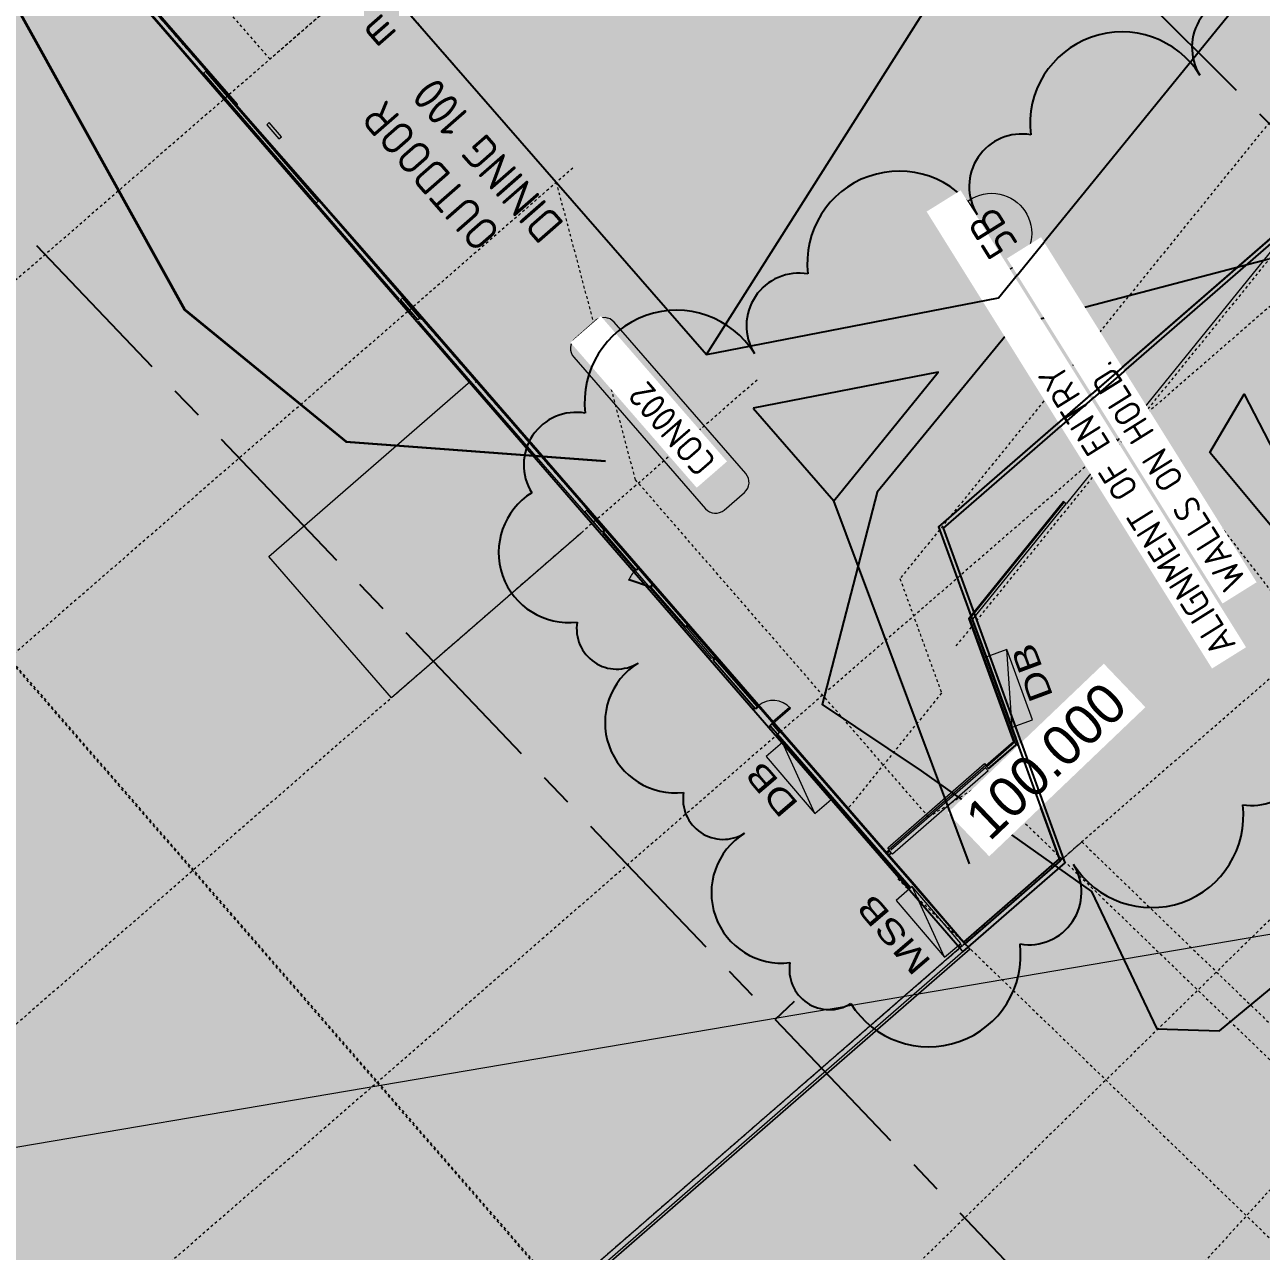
# Model space of a CAD drawing. Header units: metres. Extents: x 507649 to 508899, y 6966965 to 6967377.
# Drawn here: x 507790.6 to 507836.84, y 6967176.02 to 6967221.87 of the extents above; entities that cross this region are included whole.
import ezdxf

# ---------------------------------------------------------------- set-up
doc = ezdxf.new("R2010")
doc.units = ezdxf.units.M
for name, pattern in [('CENTER', [20, 12.5, -2.5, 2.5, -2.5]), ('CENTER2', [10, 6.25, -1.25, 1.25, -1.25]), ('Grid Line', [2.1, 1.2, -0.3, 0.3, -0.3]), ('Overhead', [0.004, 0.0025, -0.0015])]:
    doc.linetypes.add(name, pattern=pattern)
doc.layers.get('DEFPOINTS').update_dxf_attribs({"color": 11})
for name, color, linetype, lineweight in [('A-DOOR', 252, 'Continuous', 5), ('A-DOOR-FRAM', 252, 'Continuous', 5), ('A-FLOR', 252, 'Continuous', 5), ('A-FLOR-OVHD', 252, 'Overhead', 5), ('A-GLAZ-CURT', 252, 'Continuous', 5), ('A-GLAZ-CWMG', 252, 'Continuous', 5), ('A-WALL', 252, 'Continuous', 5), ('A-WALL-FNSH', 252, 'Continuous', 5), ('D_UG_PIPES', 252, 'EXIST_SWD', 0), ('F-FIRE', 252, 'Continuous', 5)]:
    doc.layers.add(name, color=color, linetype=linetype, lineweight=lineweight)
for name, color, linetype, lineweight, plot in [('A-FLOR-IDEN', 47, 'Continuous', 5, False), ('G-ANNO-TEXT', 47, 'Continuous', 5, False), ('S-GRID', 47, 'Continuous', 5, False), ('S-GRID-IDEN', 47, 'Continuous', 5, False)]:
    doc.layers.add(name, color=color, linetype=linetype, lineweight=lineweight, plot=plot)
for name, color, linetype in [('C_ALIGNMENT', 3, 'CENTER'), ('C_ARCH_BUILDING_OUTLINE', 5, 'Continuous'), ('C_TEXT_2.5', 7, 'Continuous'), ('HATCH_LANDSCAPE', 1, 'Continuous'), ('HATCH_PAVEMENT_CARPARK', 254, 'Continuous'), ('mga2020ROAD_TRACKS', 252, 'Continuous'), ('PAV_CREST SAG', 2, 'Continuous'), ('PAV_FOOTPATH', 101, 'Continuous'), ('ROAD_TRACKS', 252, 'Continuous'), ('TOPO_BANK', 252, 'Continuous')]:
    doc.layers.add(name, color=color, linetype=linetype)
doc.layers.add('C_HATCH_PR_BUILDING', color=7, linetype='Continuous', true_color=0xffffff)
doc.layers.add('HATCH_PAVEMENT_FOOTPATH', color=7, linetype='Continuous', true_color=0xffe8a3)
doc.styles.add('Annotative', font='txt')
doc.styles.add('Arial', font='arial.ttf', dxfattribs={"width": 1.25, "height": 2.75})
doc.styles.add('Arial Narrow', font='ISOCP.shx', dxfattribs={"height": 125})
doc.styles.add('Arial_1', font='ISOCP.shx', dxfattribs={"height": 360})
doc.styles.add('Arial_3', font='ISOCP.shx', dxfattribs={"height": 0.002})
doc.styles.get("Standard").update_dxf_attribs({"font": 'ARIALN.TTF'})
doc.linetypes.add('EXIST_SWD', pattern='A,5,-2.5,5,-2,["SWD",Standard,S=2.5,R=0,X=0,Y=-1.25],-8,5,-2.5,5,-2.5', length=37.5)
pattern_1 = [(212.013854887, (0, 0), (-0.28538859865, -1.2375190291), [0.238125, -1.557926224]), (167.013854887, (0, 0), (-0.28538859868, -1.23751902925), [0.238125, -1.031875]), (257.013854887, (0, 0), (1.23751902925, -0.28538859868), [0.238125, -1.031875])]

# ---------------------------------------------------------------- blocks, each defined once
blk = doc.blocks.new('XD_HATCH')
at = {"layer": 'C_HATCH_PR_BUILDING'}
h = blk.add_hatch(color=256, dxfattribs=at)
h.dxf.hatch_style = 1
h.paths.add_polyline_path([(507766.711, 6967255.442), (507736.522, 6967229.203), (507736.707, 6967228.989), (507736.687, 6967228.971), (507782.566, 6967176.226), (507795.661, 6967161.161), (507797.004, 6967162.328), (507817.315, 6967142.708), (507816.19, 6967141.318), (507902.111, 6967071.732), (507911.801, 6967083.72), (507919.918, 6967093.76), (507927.265, 6967102.833), (507888.211, 6967134.462), (507891.102, 6967138.268), (507841.624, 6967217.742), (507824.766, 6967203.095), (507829.311, 6967190.607), (507825.752, 6967187.514), (507795.494, 6967222.404)])
at = {"layer": 'HATCH_LANDSCAPE', "ltscale": 0.5}
h = blk.add_hatch(dxfattribs=at)
h.set_pattern_fill('GRASS', color=256, scale=0.05)
h.set_pattern_definition(pattern_1)
edge = h.paths.add_edge_path()
edge.add_line((507834.619, 6967286.6), (507833.774, 6967278.377))
edge.add_line((507833.774, 6967278.377), (507834.456, 6967266.573))
edge.add_arc((507833.441, 6967266.388), 1.033, -56.8269, 10.3208, ccw=False)
edge.add_line((507834.005, 6967265.524), (507833.703, 6967265.335))
edge.add_line((507833.703, 6967265.335), (507831.859, 6967265.881))
edge.add_arc((507790.577, 6967261.197), 41.547, 6.4744, 11.73)
edge.add_arc((507652.927, 6967269.57), 178.33, 0.02359, 2.7177)
edge.add_arc((507863.894, 6967277.588), 32.841, 156.3818, 179.2382, ccw=False)
edge.add_line((507833.804, 6967290.746), (507834.868, 6967290.304))
edge.add_line((507834.868, 6967290.304), (507834.619, 6967286.6))
edge = h.paths.add_edge_path()
edge.add_line((507840.376, 6967264.203), (507839.011, 6967268.622))
edge.add_line((507839.011, 6967268.622), (507838.949, 6967268.963))
edge.add_line((507838.949, 6967268.963), (507838.964, 6967269.463))
edge.add_line((507838.964, 6967269.463), (507838.799, 6967271.471))
edge.add_line((507838.799, 6967271.471), (507838.543, 6967271.981))
edge.add_line((507838.543, 6967271.981), (507838.328, 6967272.489))
edge.add_line((507838.328, 6967272.489), (507838.181, 6967272.995))
edge.add_line((507838.181, 6967272.995), (507838.053, 6967273.5))
edge.add_line((507838.053, 6967273.5), (507837.435, 6967274.536))
edge.add_line((507837.435, 6967274.536), (507837.442, 6967274.83))
edge.add_line((507837.442, 6967274.83), (507837.523, 6967275.333))
edge.add_line((507837.523, 6967275.333), (507837.451, 6967275.831))
edge.add_line((507837.451, 6967275.831), (507837.401, 6967276.329))
edge.add_line((507837.401, 6967276.329), (507837.386, 6967276.829))
edge.add_line((507837.386, 6967276.829), (507837.371, 6967277.329))
edge.add_line((507837.371, 6967277.329), (507837.356, 6967277.829))
edge.add_line((507837.356, 6967277.829), (507837.287, 6967278.326))
edge.add_line((507837.287, 6967278.326), (507837.62, 6967280.304))
edge.add_line((507837.62, 6967280.304), (507837.729, 6967281.298))
edge.add_line((507837.729, 6967281.298), (507837.757, 6967281.798))
edge.add_line((507837.757, 6967281.798), (507837.764, 6967283.303))
edge.add_line((507837.764, 6967283.303), (507837.8, 6967283.802))
edge.add_line((507837.8, 6967283.802), (507837.9, 6967284.295))
edge.add_line((507837.9, 6967284.295), (507838.189, 6967285.273))
edge.add_line((507838.189, 6967285.273), (507838.271, 6967285.767))
edge.add_line((507838.271, 6967285.767), (507838.327, 6967286.264))
edge.add_line((507838.327, 6967286.264), (507837.056, 6967286.299))
edge.add_line((507837.056, 6967286.299), (507837.084, 6967286.024))
edge.add_line((507837.084, 6967286.024), (507836.287, 6967278.302))
edge.add_line((507836.287, 6967278.302), (507836.788, 6967269.762))
edge.add_line((507836.788, 6967269.762), (507836.997, 6967265.973))
edge.add_arc((507835.437, 6967265.897), 1.562, -51.2364, 2.7548, ccw=False)
edge.add_line((507836.415, 6967264.68), (507834.762, 6967263.639))
edge.add_line((507834.762, 6967263.639), (507834.412, 6967261.651))
edge.add_line((507834.412, 6967261.651), (507838.337, 6967255.37))
edge.add_arc((507838.634, 6967255.555), 0.35, 211.9938, 302.0004)
edge.add_line((507838.819, 6967255.258), (507843.102, 6967257.934))
edge.add_line((507843.102, 6967257.934), (507849.885, 6967247.077))
edge.add_line((507849.885, 6967247.077), (507845.677, 6967244.448))
edge.add_arc((507845.863, 6967244.151), 0.35, 121.996, 211.996)
edge.add_line((507845.566, 6967243.966), (507846.361, 6967242.694))
edge.add_arc((507846.658, 6967242.879), 0.35, 211.996, 301.996)
edge.add_line((507846.843, 6967242.582), (507851.051, 6967245.211))
edge.add_line((507851.051, 6967245.211), (507857.832, 6967234.357))
edge.add_line((507857.832, 6967234.357), (507858.999, 6967232.49))
edge.add_line((507858.999, 6967232.49), (507868.429, 6967217.396))
edge.add_line((507868.429, 6967217.396), (507869.595, 6967215.53))
edge.add_line((507869.595, 6967215.53), (507879.027, 6967200.434))
edge.add_line((507879.027, 6967200.434), (507880.192, 6967198.568))
edge.add_line((507880.192, 6967198.568), (507889.624, 6967183.472))
edge.add_line((507889.624, 6967183.472), (507890.865, 6967181.652))
edge.add_line((507890.865, 6967181.652), (507890.789, 6967181.606))
edge.add_line((507890.789, 6967181.606), (507900.221, 6967166.51))
edge.add_line((507900.221, 6967166.51), (507895.938, 6967163.835))
edge.add_arc((507896.124, 6967163.538), 0.35, 121.994, 211.996)
edge.add_line((507895.827, 6967163.352), (507896.621, 6967162.08))
edge.add_arc((507896.918, 6967162.266), 0.35, 211.9984, 301.996)
edge.add_line((507897.104, 6967161.969), (507901.387, 6967164.645))
edge.add_line((507901.387, 6967164.645), (507910.818, 6967149.549))
edge.add_line((507910.818, 6967149.549), (507906.547, 6967146.881))
edge.add_arc((507906.765, 6967146.603), 0.353, 128.0734, 218.4885)
edge.add_line((507906.488, 6967146.383), (507907.808, 6967145.097))
edge.add_line((507907.808, 6967145.097), (507909.402, 6967144.174))
edge.add_line((507909.402, 6967144.174), (507911.182, 6967145.032))
edge.add_line((507911.182, 6967145.032), (507911.594, 6967146.466))
edge.add_line((507911.594, 6967146.466), (507913.312, 6967147.539))
edge.add_line((507913.312, 6967147.539), (507911.761, 6967150.315))
edge.add_line((507911.761, 6967150.315), (507911.352, 6967151.138))
edge.add_line((507911.352, 6967151.138), (507910.312, 6967152.847))
edge.add_line((507910.312, 6967152.847), (507910.025, 6967153.257))
edge.add_line((507910.025, 6967153.257), (507908.239, 6967155.678))
edge.add_line((507908.239, 6967155.678), (507906.818, 6967157.738))
edge.add_line((507906.818, 6967157.738), (507905.147, 6967160.231))
edge.add_line((507905.147, 6967160.231), (507902.661, 6967164.574))
edge.add_line((507902.661, 6967164.574), (507901.689, 6967166.325))
edge.add_line((507901.689, 6967166.325), (507890.349, 6967184.591))
edge.add_line((507890.349, 6967184.591), (507887.924, 6967188.382))
edge.add_line((507887.924, 6967188.382), (507882.264, 6967197.226))
edge.add_line((507882.264, 6967197.226), (507881.085, 6967198.949))
edge.add_line((507881.085, 6967198.949), (507875.215, 6967208.149))
edge.add_line((507875.215, 6967208.149), (507870.718, 6967215.363))
edge.add_line((507870.718, 6967215.363), (507864.581, 6967226.267))
edge.add_line((507864.581, 6967226.267), (507858.704, 6967235.079))
edge.add_line((507858.704, 6967235.079), (507856.242, 6967238.744))
edge.add_line((507856.242, 6967238.744), (507855.102, 6967240.39))
edge.add_line((507855.102, 6967240.39), (507854.817, 6967240.802))
edge.add_line((507854.817, 6967240.802), (507854.062, 6967242.099))
edge.add_line((507854.062, 6967242.099), (507852.576, 6967244.708))
edge.add_line((507852.576, 6967244.708), (507851.066, 6967247.302))
edge.add_line((507851.066, 6967247.302), (507849.539, 6967249.885))
edge.add_line((507849.539, 6967249.885), (507848.995, 6967250.724))
edge.add_line((507848.995, 6967250.724), (507848.723, 6967251.144))
edge.add_line((507848.723, 6967251.144), (507848.44, 6967251.557))
edge.add_line((507848.44, 6967251.557), (507847.862, 6967252.375))
edge.add_line((507847.862, 6967252.375), (507847.336, 6967253.225))
edge.add_line((507847.336, 6967253.225), (507845.798, 6967255.801))
edge.add_line((507845.798, 6967255.801), (507844.219, 6967258.446))
edge.add_line((507844.219, 6967258.446), (507842.85, 6967261.022))
edge.add_line((507842.85, 6967261.022), (507842.611, 6967261.461))
edge.add_line((507842.611, 6967261.461), (507842.041, 6967262.286))
edge.add_line((507842.041, 6967262.286), (507840.376, 6967264.203))
h = blk.add_hatch(dxfattribs=at)
h.set_pattern_fill('GRASS', color=256, scale=0.05)
h.set_pattern_definition(pattern_1)
h.paths.add_polyline_path([(507773.231, 6967254.54), (507795.189, 6967268.273), (507798.457, 6967269.061), (507801.707, 6967269.222), (507805.377, 6967268.673), (507808.761, 6967267.479), (507811.626, 6967265.822), (507814.67, 6967263.135), (507817.338, 6967259.647), (507819.03, 6967256.943), (507820.403, 6967254.749), (507825.14, 6967249.815), (507839.422, 6967226.928), (507827.015, 6967211.657), (507816.098, 6967209.536), (507803.586, 6967223.895), (507801.469, 6967222.054), (507795.94, 6967228.431), (507787.717, 6967237.882)])
h.paths.add_polyline_path([(507824.757, 6967208.878), (507817.842, 6967207.534), (507820.855, 6967204.075)])
h.paths.add_polyline_path([(507794.222, 6967274.08), (507795.57, 6967270.422), (507794.404, 6967270.141), (507792.722, 6967269.068), (507771.896, 6967256.079), (507768.875, 6967259.555), (507768.65, 6967260.737), (507773.111, 6967262.911), (507788.383, 6967269.83), (507789.065, 6967270.179), (507789.74, 6967270.665), (507790.114, 6967270.979), (507791.612, 6967272.233), (507793.783, 6967273.928)])
at = {"layer": 'HATCH_PAVEMENT_CARPARK'}
h = blk.add_hatch(color=256, dxfattribs=at)
h.dxf.hatch_style = 1
edge = h.paths.add_edge_path()
edge.add_spline(control_points=[(507831.606, 6967265.21), (507831.265, 6967264.998)], knot_values=[3.035082, 3.035082, 4.035082, 4.035082], weights=[1, 1], degree=1, periodic=0)
edge.add_spline(control_points=[(507831.265, 6967264.998), (507829.701, 6967264.021)], knot_values=[2.035082, 2.035082, 3.035082, 3.035082], weights=[1, 1], degree=1, periodic=0)
edge.add_spline(control_points=[(507829.701, 6967264.021), (507828.586, 6967263.324)], knot_values=[1.499683, 1.499683, 2.035082, 2.035082], weights=[1, 1], degree=1, periodic=0)
edge.add_line((507828.586, 6967263.324), (507826.3, 6967261.896))
edge.add_line((507826.3, 6967261.896), (507828.211, 6967258.838))
edge.add_line((507828.211, 6967258.838), (507832.612, 6967251.793))
edge.add_arc((507832.171, 6967251.525), 0.516, -46.2921, 31.2496, ccw=False)
edge.add_line((507832.528, 6967251.152), (507828.298, 6967248.508))
edge.add_line((507828.298, 6967248.508), (507834.868, 6967237.992))
edge.add_line((507834.868, 6967237.992), (507839.098, 6967240.635))
edge.add_arc((507839.266, 6967239.888), 0.765, 41.8437, 102.6277, ccw=False)
edge.add_line((507839.835, 6967240.399), (507840.636, 6967239.117))
edge.add_arc((507839.99, 6967239.015), 0.655, -54.842, 9.002, ccw=False)
edge.add_line((507840.367, 6967238.479), (507836.192, 6967235.871))
edge.add_line((507836.192, 6967235.871), (507842.869, 6967225.185))
edge.add_line((507842.869, 6967225.185), (507844.161, 6967223.118))
edge.add_line((507844.161, 6967223.118), (507853.466, 6967208.224))
edge.add_line((507853.466, 6967208.224), (507857.698, 6967210.865))
edge.add_arc((507857.878, 6967210.383), 0.514, 32.6567, 110.4711, ccw=False)
edge.add_line((507858.311, 6967210.661), (507859.105, 6967209.389))
edge.add_line((507859.105, 6967209.389), (507864.703, 6967212.886))
edge.add_line((507864.703, 6967212.886), (507863.908, 6967214.158))
edge.add_arc((507864.332, 6967214.423), 0.5, 121.996, 211.9999, ccw=False)
edge.add_line((507864.067, 6967214.847), (507868.223, 6967217.443))
edge.add_line((507868.223, 6967217.443), (507858.95, 6967232.285))
edge.add_line((507858.95, 6967232.285), (507854.794, 6967229.688))
edge.add_arc((507854.528, 6967230.106), 0.495, 211.4621, 302.5322, ccw=False)
edge.add_line((507854.105, 6967229.848), (507853.311, 6967231.12))
edge.add_arc((507853.734, 6967231.385), 0.499, 121.9038, 212.0841, ccw=False)
edge.add_line((507853.47, 6967231.809), (507857.625, 6967234.405))
edge.add_line((507857.625, 6967234.405), (507851.002, 6967245.006))
edge.add_line((507851.002, 6967245.006), (507846.923, 6967242.455))
edge.add_arc((507846.658, 6967242.879), 0.5, 211.996, 301.996, ccw=False)
edge.add_line((507846.234, 6967242.614), (507845.439, 6967243.886))
edge.add_arc((507845.863, 6967244.151), 0.5, 121.996, 211.996, ccw=False)
edge.add_line((507845.598, 6967244.575), (507849.678, 6967247.126))
edge.add_line((507849.678, 6967247.126), (507843.054, 6967257.727))
edge.add_line((507843.054, 6967257.727), (507842.22, 6967257.202))
edge.add_line((507842.22, 6967257.202), (507838.899, 6967255.131))
edge.add_arc((507838.634, 6967255.555), 0.5, 211.9931, 301.9996, ccw=False)
edge.add_line((507838.21, 6967255.29), (507833.485, 6967262.874))
edge.add_line((507833.485, 6967262.874), (507831.898, 6967265.393))
edge.add_line((507831.898, 6967265.393), (507831.606, 6967265.21))
at = {"layer": 'HATCH_PAVEMENT_FOOTPATH'}
h = blk.add_hatch(color=256, dxfattribs=at)
h.dxf.hatch_style = 1
h.paths.add_polyline_path([(507837.674, 6967229.365), (507837.66, 6967229.366), (507837.65, 6967229.36)], flags=17)
h.paths.add_polyline_path([(507818.855, 6967260.959), (507815.988, 6967264.639), (507812.8, 6967267.453), (507809.602, 6967269.303), (507805.862, 6967270.623), (507801.806, 6967271.229), (507798.17, 6967271.049), (507794.404, 6967270.141), (507771.896, 6967256.079), (507773.231, 6967254.54), (507795.189, 6967268.273), (507798.457, 6967269.061), (507801.707, 6967269.222), (507805.377, 6967268.673), (507808.761, 6967267.479), (507811.626, 6967265.822), (507814.67, 6967263.135), (507817.327, 6967259.667), (507819.03, 6967256.943), (507820.723, 6967258.002)])
h.paths.add_polyline_path([(507824.757, 6967208.878), (507820.855, 6967204.075), (507817.842, 6967207.534)], flags=16)
h.paths.add_polyline_path([(507775.2, 6967252.277), (507773.231, 6967254.54), (507771.896, 6967256.079), (507768.875, 6967259.555), (507765.433, 6967257.405), (507766.528, 6967255.653), (507766.711, 6967255.442), (507767.008, 6967255.096), (507767.548, 6967254.475), (507769.136, 6967252.736), (507770.042, 6967251.71), (507770.691, 6967250.96), (507784.442, 6967235.056), (507795.488, 6967222.359), (507798.546, 6967218.885), (507825.752, 6967187.514), (507829.311, 6967190.607), (507824.766, 6967203.095), (507841.624, 6967217.742), (507841.636, 6967217.752), (507842.574, 6967216.249), (507846.702, 6967218.854), (507843.954, 6967223.166), (507842.821, 6967224.979), (507836.04, 6967235.833), (507834.874, 6967237.698), (507828.091, 6967248.556), (507828.218, 6967248.635), (507824.207, 6967255.079), (507824.231, 6967257.069), (507826.604, 6967258.541), (507828.555, 6967258.005), (507828.211, 6967258.838), (507826.515, 6967261.552), (507825.756, 6967262.054), (507825.544, 6967260.238), (507821.071, 6967257.452), (507820.723, 6967258.002), (507819.03, 6967256.943), (507820.403, 6967254.749), (507825.14, 6967249.815), (507839.422, 6967226.928), (507827.015, 6967211.657), (507816.098, 6967209.536), (507803.586, 6967223.895), (507801.469, 6967222.054), (507795.929, 6967228.451), (507787.704, 6967237.904)])
blk = doc.blocks.new('XE_SURVEY')
at = {"layer": 'D_UG_PIPES', "flags": 128}
blk.add_lwpolyline([(507737.892, 6967197.608), (507744.682, 6967190.057), (507750.401, 6967182.584), (507757.98, 6967174.424), (507884.183, 6967195.86), (507889.389, 6967187.536), (507894.379, 6967179.773), (507899.818, 6967170.702), (507905.427, 6967161.771), (507910.655, 6967153.582), (507912.402, 6967150.565), (507914.933, 6967149.739), (507917.345, 6967151.31), (507935.804, 6967113.256), (507934.121, 6967111.818), (507934.008, 6967109.306), (507939.529, 6967100.787), (507944.852, 6967091.934), (507946.38, 6967087.343), (507942.682, 6967080.322), (507940.877, 6967073.658)], dxfattribs=at)
at = {"layer": 'mga2020ROAD_TRACKS'}
blk.add_polyline3d([(507827.93, 6967261.401, 4.772), (507827.36, 6967257.76, 4.952), (507824.082, 6967254.26, 5.077), (507819.777, 6967254.587, 5.126), (507812.893, 6967261.029, 5.014), (507804.114, 6967265.386, 5.027), (507794.202, 6967257.181, 5.029), (507791.364, 6967249.609, 5.026), (507795.088, 6967241.356, 4.925), (507790.361, 6967234.299, 4.745), (507789.06, 6967224.782, 4.633), (507796.583, 6967211.221, 4.62), (507802.625, 6967206.289, 4.622), (507812.319, 6967205.568, 4.742)], dxfattribs=at)
at = {"layer": 'ROAD_TRACKS'}
blk.add_polyline3d([(507827.922, 6967261.405, 4.772), (507827.351, 6967257.762, 4.952), (507824.072, 6967254.261, 5.077), (507819.765, 6967254.588, 5.126), (507812.879, 6967261.034, 5.014), (507804.096, 6967265.392, 5.027), (507794.18, 6967257.184, 5.029), (507791.341, 6967249.609, 5.026), (507795.066, 6967241.352, 4.925), (507790.337, 6967234.292, 4.745), (507789.035, 6967224.772, 4.633), (507796.561, 6967211.205, 4.62), (507802.604, 6967206.271, 4.622), (507812.303, 6967205.549, 4.742)], dxfattribs=at)
at = {"layer": 'TOPO_BANK'}
for points in [[(507827.571, 6967210.604, 5.145), (507822.468, 6967204.398, 4.973), (507820.419, 6967196.454, 4.816), (507824.113, 6967193.971, 4.837), (507830.492, 6967189.469, 4.926), (507832.933, 6967184.335, 5.003), (507835.272, 6967184.251, 5.006), (507839.304, 6967187.579, 5.174)], [(507838.923, 6967201.064, 5.231), (507834.908, 6967205.881, 5.233), (507836.199, 6967208.051, 5.286), (507839.403, 6967201.865, 5.277)], [(507837.123, 6967213.104, 5.361), (507827.571, 6967210.604, 5.145)]]:
    blk.add_polyline3d(points, dxfattribs=at)
blk = doc.blocks.new('25027_BNP_Skygate Play-Sheet - 000101 - SITE PLAN')
at = {"layer": 'A-GLAZ-CURT'}
blk.add_hatch(color=256, dxfattribs=at).paths.add_polyline_path([(-2305709.03, 4001242.92), (-2304191.28, 4001483.31), (-2304195.19, 4001508), (-2305712.94, 4001267.61)])
at = {"layer": 'A-GLAZ-CWMG', "extrusion": (0, 0, -1)}
for points in [[(2304191.2, 4001482.82), (2304141.82, 4001490.64), (2304157.46, 4001589.41), (2304206.84, 4001581.59)], [(2305758.33, 4001234.6), (2305708.95, 4001242.42), (2305724.59, 4001341.19), (2305773.98, 4001333.37)]]:
    blk.add_hatch(color=256, dxfattribs=at).paths.add_polyline_path(points)
at = {"layer": 'A-GLAZ-CWMG'}
blk.add_hatch(color=256, dxfattribs=at).paths.add_polyline_path([(-2305735.45, 4001238.22), (-2305686.07, 4001246.04), (-2305701.71, 4001344.81), (-2305751.09, 4001336.99)])
at = {"layer": 'A-DOOR'}
for p, q in [((-2302212.88, 4001936.89), (-2301552.31, 4002471.82)), ((-2301527.13, 4002440.74), (-2302187.71, 4001905.81)), ((-2301552.31, 4002471.82), (-2301527.13, 4002440.74)), ((-2302187.71, 4001905.81), (-2302212.88, 4001936.89)), ((-2308907.13, 4000734.85), (-2308946.64, 4000728.59)), ((-2308946.64, 4000728.59), (-2308813.67, 3999889.06)), ((-2308774.16, 3999895.31), (-2308907.13, 4000734.85)), ((-2308813.67, 3999889.06), (-2308774.16, 3999895.31))]:
    blk.add_line(p, q, dxfattribs=at)
for centre, start, end in [((-2302212.88, 4001936.89), 9.000328, 39.000328), ((-2308946.64, 4000728.59), 279.000328, 9.000328)]:
    blk.add_arc(centre, 850, start, end, dxfattribs=at)
at = {"layer": 'A-DOOR-FRAM'}
for p, q in [((-2301364.95, 4002029.69), (-2301389.65, 4002025.78)), ((-2301364.95, 4002029.69), (-2301389.65, 4002025.78)), ((-2301389.65, 4002025.78), (-2301374.63, 4001930.96)), ((-2301387.36, 4002024.11), (-2301362.67, 4002028.02)), ((-2301387.36, 4002024.11), (-2301362.67, 4002028.02)), ((-2301333.84, 4002076.13), (-2301371.37, 4002070.18)), ((-2301333.84, 4002076.13), (-2301371.37, 4002070.18)), ((-2301371.37, 4002070.18), (-2301364.95, 4002029.69)), ((-2301364.95, 4002029.69), (-2301371.37, 4002070.18)), ((-2301369.08, 4002068.52), (-2301335.5, 4002073.84)), ((-2301369.08, 4002068.52), (-2301335.5, 4002073.84)), ((-2301362.67, 4002028.02), (-2301369.08, 4002068.52)), ((-2301369.08, 4002068.52), (-2301367.05, 4002055.68)), ((-2301333.93, 4002063.96), (-2301346.77, 4002061.93)), ((-2301333.93, 4002063.96), (-2301346.77, 4002061.93)), ((-2301346.77, 4002061.93), (-2301346.46, 4002059.95)), ((-2301346.46, 4002059.95), (-2301346.77, 4002061.93)), ((-2301346.46, 4002059.95), (-2301331.65, 4002062.3)), ((-2301346.46, 4002059.95), (-2301331.65, 4002062.3)), ((-2301335.5, 4002073.84), (-2301333.93, 4002063.96)), ((-2301333.93, 4002063.96), (-2301335.5, 4002073.84)), ((-2301331.65, 4002062.3), (-2301333.84, 4002076.13)), ((-2301333.84, 4002076.13), (-2301331.65, 4002062.3)), ((-2302214.85, 4001936.58), (-2302252.39, 4001930.64)), ((-2302252.39, 4001930.64), (-2302214.85, 4001936.58)), ((-2302252.39, 4001930.64), (-2302250.2, 4001916.81)), ((-2302250.2, 4001916.81), (-2302252.39, 4001930.64)), ((-2302250.2, 4001916.81), (-2302235.38, 4001919.16)), ((-2302235.38, 4001919.16), (-2302250.2, 4001916.81)), ((-2302250.1, 4001928.97), (-2302216.52, 4001934.29)), ((-2302216.52, 4001934.29), (-2302250.1, 4001928.97)), ((-2302248.53, 4001919.1), (-2302250.1, 4001928.97)), ((-2302250.1, 4001928.97), (-2302248.53, 4001919.1)), ((-2302235.69, 4001921.13), (-2302248.53, 4001919.1)), ((-2302248.53, 4001919.1), (-2302235.69, 4001921.13)), ((-2302235.38, 4001919.16), (-2302235.69, 4001921.13)), ((-2302235.69, 4001921.13), (-2302235.38, 4001919.16)), ((-2302211.91, 4001771), (-2302226.73, 4001768.66)), ((-2302226.73, 4001768.66), (-2302211.91, 4001771)), ((-2302226.73, 4001768.66), (-2302224.54, 4001754.83)), ((-2302224.54, 4001754.83), (-2302226.73, 4001768.66)), ((-2302224.54, 4001754.83), (-2302187.01, 4001760.77)), ((-2302187.01, 4001760.77), (-2302224.54, 4001754.83)), ((-2302224.44, 4001766.99), (-2302211.6, 4001769.03)), ((-2302211.6, 4001769.03), (-2302224.44, 4001766.99)), ((-2302222.88, 4001757.12), (-2302224.44, 4001766.99)), ((-2302224.44, 4001766.99), (-2302222.88, 4001757.12)), ((-2302189.3, 4001762.44), (-2302222.88, 4001757.12)), ((-2302222.88, 4001757.12), (-2302189.3, 4001762.44)), ((-2302216.52, 4001934.29), (-2302210.1, 4001893.8)), ((-2302214.48, 4001921.45), (-2302216.52, 4001934.29)), ((-2302208.44, 4001896.09), (-2302214.85, 4001936.58)), ((-2302214.85, 4001936.58), (-2302208.44, 4001896.09)), ((-2302211.6, 4001769.03), (-2302211.91, 4001771)), ((-2302211.91, 4001771), (-2302211.6, 4001769.03)), ((-2302210.1, 4001893.8), (-2302185.41, 4001897.71)), ((-2302185.41, 4001897.71), (-2302210.1, 4001893.8)), ((-2302183.75, 4001900), (-2302208.44, 4001896.09)), ((-2302208.44, 4001896.09), (-2302183.75, 4001900)), ((-2302171.02, 4001806.84), (-2302195.71, 4001802.93)), ((-2302195.71, 4001802.93), (-2302171.02, 4001806.84)), ((-2302195.71, 4001802.93), (-2302189.3, 4001762.44)), ((-2302193.42, 4001801.27), (-2302168.73, 4001805.18)), ((-2302168.73, 4001805.18), (-2302193.42, 4001801.27)), ((-2302187.01, 4001760.77), (-2302193.42, 4001801.27)), ((-2302193.42, 4001801.27), (-2302187.01, 4001760.77)), ((-2302189.3, 4001762.44), (-2302191.33, 4001775.28)), ((-2302185.41, 4001897.71), (-2302171.02, 4001806.84)), ((-2302168.73, 4001805.18), (-2302183.75, 4001900)), ((-2301372.97, 4001933.25), (-2301387.36, 4002024.11)), ((-2301374.63, 4001930.96), (-2301349.94, 4001934.87)), ((-2301374.63, 4001930.96), (-2301349.94, 4001934.87)), ((-2301348.27, 4001937.16), (-2301372.97, 4001933.25)), ((-2301348.27, 4001937.16), (-2301372.97, 4001933.25)), ((-2301349.94, 4001934.87), (-2301343.52, 4001894.37)), ((-2301343.52, 4001894.37), (-2301349.94, 4001934.87)), ((-2301341.86, 4001896.66), (-2301348.27, 4001937.16)), ((-2301343.89, 4001909.5), (-2301341.86, 4001896.66)), ((-2301343.52, 4001894.37), (-2301305.99, 4001900.32)), ((-2301343.52, 4001894.37), (-2301305.99, 4001900.32)), ((-2301308.28, 4001901.98), (-2301341.86, 4001896.66)), ((-2301308.28, 4001901.98), (-2301341.86, 4001896.66)), ((-2301308.18, 4001914.15), (-2301323, 4001911.8)), ((-2301308.18, 4001914.15), (-2301323, 4001911.8)), ((-2301323, 4001911.8), (-2301322.68, 4001909.82)), ((-2301322.68, 4001909.82), (-2301323, 4001911.8)), ((-2301322.68, 4001909.82), (-2301309.84, 4001911.86)), ((-2301322.68, 4001909.82), (-2301309.84, 4001911.86)), ((-2301309.84, 4001911.86), (-2301308.28, 4001901.98)), ((-2301308.28, 4001901.98), (-2301309.84, 4001911.86)), ((-2301305.99, 4001900.32), (-2301308.18, 4001914.15)), ((-2301308.18, 4001914.15), (-2301305.99, 4001900.32)), ((-2309014, 4000898.14), (-2308976.46, 4000904.09)), ((-2308976.46, 4000904.09), (-2309014, 4000898.14)), ((-2309011.81, 4000884.31), (-2309014, 4000898.14)), ((-2309014, 4000898.14), (-2309011.81, 4000884.31)), ((-2308996.99, 4000886.66), (-2309011.81, 4000884.31)), ((-2309011.81, 4000884.31), (-2308996.99, 4000886.66)), ((-2308978.13, 4000901.8), (-2309011.71, 4000896.48)), ((-2309011.71, 4000896.48), (-2308978.13, 4000901.8)), ((-2309011.71, 4000896.48), (-2309010.14, 4000886.6)), ((-2309010.14, 4000886.6), (-2309011.71, 4000896.48)), ((-2309010.14, 4000886.6), (-2308997.3, 4000888.63)), ((-2308997.3, 4000888.63), (-2309010.14, 4000886.6)), ((-2308997.3, 4000888.63), (-2308996.99, 4000886.66)), ((-2308996.99, 4000886.66), (-2308997.3, 4000888.63)), ((-2308988.34, 4000736.16), (-2308973.52, 4000738.51)), ((-2308973.52, 4000738.51), (-2308988.34, 4000736.16)), ((-2308986.15, 4000722.33), (-2308988.34, 4000736.16)), ((-2308988.34, 4000736.16), (-2308986.15, 4000722.33)), ((-2308948.62, 4000728.28), (-2308986.15, 4000722.33)), ((-2308986.15, 4000722.33), (-2308948.62, 4000728.28)), ((-2308973.21, 4000736.53), (-2308986.05, 4000734.5)), ((-2308986.05, 4000734.5), (-2308973.21, 4000736.53)), ((-2308986.05, 4000734.5), (-2308984.49, 4000724.62)), ((-2308984.49, 4000724.62), (-2308986.05, 4000734.5)), ((-2308984.49, 4000724.62), (-2308950.91, 4000729.94)), ((-2308950.91, 4000729.94), (-2308984.49, 4000724.62)), ((-2308971.71, 4000861.3), (-2308978.13, 4000901.8)), ((-2308978.13, 4000901.8), (-2308976.09, 4000888.96)), ((-2308976.46, 4000904.09), (-2308970.05, 4000863.59)), ((-2308970.05, 4000863.59), (-2308976.46, 4000904.09)), ((-2308973.52, 4000738.51), (-2308973.21, 4000736.53)), ((-2308973.21, 4000736.53), (-2308973.52, 4000738.51)), ((-2308947.02, 4000865.21), (-2308971.71, 4000861.3)), ((-2308971.71, 4000861.3), (-2308947.02, 4000865.21)), ((-2308970.05, 4000863.59), (-2308945.36, 4000867.5)), ((-2308945.36, 4000867.5), (-2308970.05, 4000863.59)), ((-2308957.32, 4000770.43), (-2308932.63, 4000774.35)), ((-2308932.63, 4000774.35), (-2308957.32, 4000770.43)), ((-2308950.91, 4000729.94), (-2308957.32, 4000770.43)), ((-2308930.34, 4000772.68), (-2308955.03, 4000768.77)), ((-2308955.03, 4000768.77), (-2308930.34, 4000772.68)), ((-2308955.03, 4000768.77), (-2308948.62, 4000728.28)), ((-2308948.62, 4000728.28), (-2308955.03, 4000768.77)), ((-2308952.94, 4000742.78), (-2308950.91, 4000729.94)), ((-2308932.63, 4000774.35), (-2308947.02, 4000865.21)), ((-2308945.36, 4000867.5), (-2308930.34, 4000772.68)), ((-2308151.26, 4000993.28), (-2308126.56, 4000997.19)), ((-2308151.26, 4000993.28), (-2308126.56, 4000997.19)), ((-2308136.24, 4000898.46), (-2308151.26, 4000993.28)), ((-2308124.28, 4000995.53), (-2308148.97, 4000991.62)), ((-2308124.28, 4000995.53), (-2308148.97, 4000991.62)), ((-2308148.97, 4000991.62), (-2308134.58, 4000900.75)), ((-2308111.55, 4000902.37), (-2308136.24, 4000898.46)), ((-2308111.55, 4000902.37), (-2308136.24, 4000898.46)), ((-2308134.58, 4000900.75), (-2308109.88, 4000904.66)), ((-2308134.58, 4000900.75), (-2308109.88, 4000904.66)), ((-2308132.98, 4001037.69), (-2308095.45, 4001043.63)), ((-2308132.98, 4001037.69), (-2308095.45, 4001043.63)), ((-2308126.56, 4000997.19), (-2308132.98, 4001037.69)), ((-2308132.98, 4001037.69), (-2308126.56, 4000997.19)), ((-2308097.11, 4001041.34), (-2308130.69, 4001036.02)), ((-2308097.11, 4001041.34), (-2308130.69, 4001036.02)), ((-2308130.69, 4001036.02), (-2308124.28, 4000995.53)), ((-2308128.66, 4001023.18), (-2308130.69, 4001036.02)), ((-2308105.13, 4000861.88), (-2308111.55, 4000902.37)), ((-2308111.55, 4000902.37), (-2308105.13, 4000861.88)), ((-2308109.88, 4000904.66), (-2308103.47, 4000864.16)), ((-2308108.38, 4001029.43), (-2308095.54, 4001031.46)), ((-2308108.38, 4001029.43), (-2308095.54, 4001031.46)), ((-2308108.07, 4001027.46), (-2308108.38, 4001029.43)), ((-2308108.38, 4001029.43), (-2308108.07, 4001027.46)), ((-2308093.26, 4001029.8), (-2308108.07, 4001027.46)), ((-2308093.26, 4001029.8), (-2308108.07, 4001027.46)), ((-2308103.47, 4000864.16), (-2308105.5, 4000877)), ((-2308067.6, 4000867.82), (-2308105.13, 4000861.88)), ((-2308067.6, 4000867.82), (-2308105.13, 4000861.88)), ((-2308103.47, 4000864.16), (-2308069.89, 4000869.48)), ((-2308103.47, 4000864.16), (-2308069.89, 4000869.48)), ((-2308095.54, 4001031.46), (-2308097.11, 4001041.34)), ((-2308097.11, 4001041.34), (-2308095.54, 4001031.46)), ((-2308095.45, 4001043.63), (-2308093.26, 4001029.8)), ((-2308093.26, 4001029.8), (-2308095.45, 4001043.63)), ((-2308084.61, 4000879.3), (-2308069.79, 4000881.65)), ((-2308084.61, 4000879.3), (-2308069.79, 4000881.65)), ((-2308084.29, 4000877.33), (-2308084.61, 4000879.3)), ((-2308084.61, 4000879.3), (-2308084.29, 4000877.33)), ((-2308071.45, 4000879.36), (-2308084.29, 4000877.33)), ((-2308071.45, 4000879.36), (-2308084.29, 4000877.33)), ((-2308069.89, 4000869.48), (-2308071.45, 4000879.36)), ((-2308071.45, 4000879.36), (-2308069.89, 4000869.48)), ((-2308069.79, 4000881.65), (-2308067.6, 4000867.82)), ((-2308067.6, 4000867.82), (-2308069.79, 4000881.65))]:
    blk.add_line(p, q, dxfattribs=at)
at = {"layer": 'A-FLOR'}
for p, q in [((-2288072.19, 4004035.91), (-2288079.54, 4004082.34)), ((-2295945.47, 3995539.7), (-2299931.05, 3985156.93)), ((-2294516.54, 3969352.72), (-2299931.05, 3985156.93))]:
    blk.add_line(p, q, dxfattribs=at)
at = {"layer": 'A-FLOR-IDEN'}
for p, q in [((-2293397.82, 3999804.83), (-2300805.48, 3998631.57)), ((-2292669.32, 3998401.51), (-2292825.75, 3999389.2)), ((-2301221.1, 3998059.51), (-2301064.67, 3997071.82)), ((-2300492.61, 3996656.19), (-2293084.95, 3997829.45))]:
    blk.add_line(p, q, dxfattribs=at)
for centre, start, end in [((-2293319.6, 3999310.98), 9, 99), ((-2300727.26, 3998137.73), 99, 189), ((-2293163.16, 3998323.3), 279, 9), ((-2300570.83, 3997150.04), 189, 279)]:
    blk.add_arc(centre, 500, start, end, dxfattribs=at)
at = {"layer": 'A-FLOR-OVHD'}
for p, q in [((-2318830.38, 3993293.96), (-2325995.01, 4038527.95)), ((-2323057.01, 4018700.44), (-2232181.65, 4033094.21)), ((-2319811.48, 3999008.72), (-2229984.83, 4013236.39)), ((-2277928.49, 4003532.49), (-2230914.66, 4010979.03)), ((-2277138.15, 3998542.67), (-2277928.49, 4003532.49)), ((-2315000.32, 3997660.67), (-2298500.42, 4000274.1)), ((-2298500.42, 4000274.1), (-2287507.37, 3996890.58)), ((-2311327.81, 3994793.02), (-2313143.11, 4000064.92)), ((-2287507.37, 3996890.58), (-2277138.15, 3998542.67)), ((-2315000.32, 3997660.67), (-2315000.32, 3995573.64)), ((-2306877.36, 3993847.05), (-2311327.81, 3994793.02)), ((-2297778.65, 3967422.48), (-2306877.36, 3993847.05)), ((-2318830.38, 3993293.96), (-2339163.86, 3988226.72))]:
    blk.add_line(p, q, dxfattribs=at)
at = {"layer": 'A-GLAZ-CURT'}
for p, q in [((-2304195.19, 4001508), (-2305712.94, 4001267.61)), ((-2305712.94, 4001267.61), (-2305709.03, 4001242.92)), ((-2305709.03, 4001242.92), (-2304191.28, 4001483.31)), ((-2304191.28, 4001483.31), (-2304195.19, 4001508))]:
    blk.add_line(p, q, dxfattribs=at)
at = {"layer": 'A-GLAZ-CWMG'}
for p, q in [((-2304206.84, 4001581.59), (-2305701.71, 4001344.81)), ((-2305701.71, 4001344.81), (-2305751.09, 4001336.99)), ((-2305751.09, 4001336.99), (-2305735.45, 4001238.22)), ((-2305735.45, 4001238.22), (-2305686.07, 4001246.04)), ((-2305686.07, 4001246.04), (-2305701.71, 4001344.81)), ((-2304191.2, 4001482.82), (-2305686.07, 4001246.05))]:
    blk.add_line(p, q, dxfattribs=at)
at = {"layer": 'A-GLAZ-CWMG', "extrusion": (0, 0, -1)}
for p, q in [((-2304157.46, 4001589.41), (-2304206.84, 4001581.59)), ((-2304206.84, 4001581.59), (-2304191.2, 4001482.82)), ((-2304141.82, 4001490.64), (-2304157.46, 4001589.41)), ((-2305724.59, 4001341.19), (-2305773.98, 4001333.37)), ((-2305773.98, 4001333.37), (-2305758.33, 4001234.6)), ((-2305758.33, 4001234.6), (-2305708.95, 4001242.42)), ((-2305708.95, 4001242.42), (-2305724.59, 4001341.19)), ((-2304191.2, 4001482.82), (-2304141.82, 4001490.64))]:
    blk.add_line(p, q, dxfattribs=at)
at = {"layer": 'A-WALL'}
for p, q in [((-2325953.19, 4036570), (-2319996.06, 3998959.56)), ((-2325865.53, 4036591.85), (-2319907.17, 3998973.64)), ((-2319760.87, 3999168.61), (-2322854.47, 4018700.12)), ((-2300583.83, 4012330.74), (-2293670.02, 4013425.82)), ((-2293670.02, 4013425.82), (-2292105.61, 4003548.93)), ((-2299114.86, 4003056.35), (-2300583.83, 4012330.74)), ((-2277060.17, 4005931.98), (-2269132.05, 4007187.72)), ((-2299465.12, 4002231.38), (-2277036.7, 4005783.83)), ((-2277060.17, 4005931.98), (-2283409.03, 4004926.38)), ((-2277058.29, 4005920.13), (-2283407.15, 4004914.53)), ((-2277043.9, 4005829.26), (-2283392.76, 4004823.66)), ((-2277038.42, 4005794.69), (-2283387.29, 4004789.1)), ((-2283385.88, 4004780.21), (-2277037.02, 4005785.8)), ((-2283331.29, 4004786.83), (-2277108.86, 4005772.4)), ((-2277037.02, 4005785.8), (-2277060.17, 4005931.98)), ((-2288095.65, 4004184.07), (-2283409.03, 4004926.38)), ((-2283409.03, 4004926.38), (-2283385.88, 4004780.21)), ((-2288072.72, 4004039.27), (-2283386.1, 4004781.58)), ((-2292105.61, 4003548.93), (-2289182.11, 4004011.98)), ((-2289166, 4003910.25), (-2289158.64, 4003863.83)), ((-2288149.93, 4004175.47), (-2289117.86, 4004022.16)), ((-2289117.86, 4004022.16), (-2289094.71, 4003875.98)), ((-2288148.05, 4004163.62), (-2289115.99, 4004010.31)), ((-2288133.66, 4004072.75), (-2289101.59, 4003919.44)), ((-2288128.19, 4004038.18), (-2289096.12, 4003884.87)), ((-2289094.71, 4003875.98), (-2288126.78, 4004029.29)), ((-2288126.78, 4004029.29), (-2288149.93, 4004175.47)), ((-2299488.58, 4002379.54), (-2292252.13, 4003525.72)), ((-2292105.62, 4003548.93), (-2292252.13, 4003525.72)), ((-2292236.01, 4003423.99), (-2292228.97, 4003379.54)), ((-2292228.97, 4003379.54), (-2299465.43, 4002233.36)), ((-2298518.77, 4002521), (-2299486.7, 4002367.68)), ((-2298497.5, 4002386.67), (-2298520.65, 4002532.85)), ((-2305676.49, 4001399.43), (-2299552.83, 4002369.36)), ((-2299533.9, 4002346.03), (-2301367.05, 4002055.68)), ((-2301367.05, 4002055.68), (-2301343.89, 4001909.5)), ((-2299532.02, 4002334.18), (-2301365.17, 4002043.83)), ((-2299517.63, 4002243.31), (-2301350.78, 4001952.96)), ((-2299512.15, 4002208.74), (-2301345.3, 4001918.39)), ((-2301343.89, 4001909.5), (-2299510.75, 4002199.85)), ((-2299552.83, 4002369.36), (-2299548.74, 4002343.58)), ((-2299510.75, 4002199.85), (-2299533.9, 4002346.03)), ((-2299488.58, 4002379.54), (-2299465.43, 4002233.36)), ((-2298504.38, 4002430.13), (-2299472.31, 4002276.82)), ((-2298498.9, 4002395.56), (-2299466.84, 4002242.25)), ((-2299465.12, 4002231.39), (-2298541.67, 4002377.65)), ((-2298541.75, 4002378.14), (-2298996.04, 4002306.19)), ((-2298541.67, 4002377.65), (-2298541.75, 4002378.14)), ((-2309865.58, 4001605.6), (-2312634.82, 4001191.72)), ((-2309747.32, 4000814.39), (-2309865.58, 4001605.6)), ((-2302214.48, 4001921.45), (-2304161.21, 4001613.11)), ((-2304161.21, 4001613.11), (-2304138.06, 4001466.93)), ((-2302212.61, 4001909.6), (-2304159.34, 4001601.26)), ((-2302198.21, 4001818.73), (-2304144.94, 4001510.39)), ((-2302192.74, 4001784.17), (-2304139.47, 4001475.82)), ((-2304138.06, 4001466.93), (-2302191.33, 4001775.28)), ((-2302191.33, 4001775.28), (-2302214.48, 4001921.45)), ((-2302196.3, 4001806.63), (-2302171.52, 4001810.56)), ((-2302195.08, 4001798.98), (-2301347.65, 4001933.21)), ((-2302169.63, 4001810.86), (-2301375.53, 4001936.63)), ((-2301373.63, 4001936.93), (-2301348.86, 4001940.86)), ((-2312634.82, 4001191.72), (-2312516.57, 4000400.5)), ((-2312634.82, 4001191.72), (-2309747.32, 4000814.39)), ((-2309366.68, 4000663.07), (-2305758.33, 4001234.6)), ((-2309366.68, 4000663.07), (-2305758.33, 4001234.6)), ((-2305760.79, 4001398.23), (-2308128.66, 4001023.18)), ((-2305758.92, 4001386.38), (-2308126.78, 4001011.33)), ((-2305744.52, 4001295.51), (-2308112.39, 4000920.46)), ((-2305739.05, 4001260.94), (-2308106.91, 4000885.89)), ((-2308105.5, 4000877), (-2305737.64, 4001252.05)), ((-2305737.64, 4001252.05), (-2305760.79, 4001398.23)), ((-2305668.67, 4001350.05), (-2305676.49, 4001399.43)), ((-2319737.4, 3999020.45), (-2309366.68, 4000663.08)), ((-2309397.97, 4000860.61), (-2316899.78, 3999672.4)), ((-2309390.15, 4000811.23), (-2316892.39, 3999622.95)), ((-2312516.57, 4000400.5), (-2309747.32, 4000814.39)), ((-2309366.68, 4000663.08), (-2309397.97, 4000860.61)), ((-2308976.09, 4000888.96), (-2309392.03, 4000823.08)), ((-2308974.22, 4000877.1), (-2309390.15, 4000811.22)), ((-2308959.82, 4000786.24), (-2309375.76, 4000720.36)), ((-2308954.35, 4000751.67), (-2309370.28, 4000685.79)), ((-2309368.87, 4000676.9), (-2308952.94, 4000742.78)), ((-2308952.94, 4000742.78), (-2308976.09, 4000888.96)), ((-2308128.66, 4001023.18), (-2308105.5, 4000877)), ((-2317000.3, 4000344.96), (-2319769.54, 3999931.07)), ((-2316882.05, 3999553.75), (-2317000.3, 4000344.96)), ((-2319769.54, 3999931.07), (-2319651.29, 3999139.86)), ((-2319769.54, 3999931.07), (-2316882.05, 3999553.75)), ((-2315312.02, 3999564.46), (-2315336.27, 3999717.55)), ((-2315277.45, 3999569.93), (-2315301.7, 3999723.03)), ((-2315268.56, 3999571.34), (-2315292.81, 3999724.43)), ((-2319651.29, 3999139.86), (-2316882.05, 3999553.75)), ((-2315460.17, 3999540.99), (-2315414.74, 3999548.19)), ((-2314718.36, 3994857.54), (-2315460.17, 3999540.99)), ((-2315438.99, 3999701.28), (-2315414.74, 3999548.19)), ((-2315402.88, 3999550.06), (-2315427.13, 3999703.16)), ((-2315414.74, 3999548.19), (-2315268.56, 3999571.34)), ((-2314567.94, 3994873.1), (-2315303.21, 3999515.23)), ((-2315251.27, 3999555.68), (-2315169.52, 3999568.63)), ((-2314500.69, 3994816.87), (-2315251.27, 3999555.68)), ((-2315169.52, 3999568.63), (-2314418.94, 3994829.81)), ((-2319996.06, 3998959.56), (-2319734.32, 3999001.02)), ((-2319665.41, 3999234.35), (-2319768.69, 3999217.99)), ((-2319658.02, 3999184.9), (-2319760.87, 3999168.61)), ((-2319734.32, 3999001.02), (-2319737.4, 3999020.45)), ((-2314570.21, 3994881.01), (-2314718.36, 3994857.54)), ((-2314517.65, 3994830.44), (-2314663.82, 3994807.29)), ((-2314663.82, 3994807.29), (-2314434.45, 3993359.16)), ((-2314423.89, 3993369.18), (-2314651.97, 3994809.16)), ((-2314568.93, 3994872.94), (-2314570.21, 3994881.01)), ((-2314342.92, 3993446.02), (-2314561.1, 3994823.56)), ((-2314312.11, 3993475.26), (-2314526.54, 3994829.03)), ((-2314304.19, 3993482.77), (-2314517.65, 3994830.44)), ((-2314418.94, 3994829.81), (-2314500.69, 3994816.87)), ((-2309528.01, 3992422.58), (-2314439.31, 3993466.51)), ((-2314366.69, 3993357.02), (-2314436.47, 3993371.85)), ((-2314434.45, 3993359.16), (-2314378.97, 3993347.36)), ((-2314374.15, 3993346.34), (-2314237.06, 3993317.2)), ((-2309494.52, 3992460.45), (-2314313.62, 3993484.78)), ((-2309659.99, 3992486.42), (-2314312.11, 3993475.26)), ((-2309598.06, 3992343.42), (-2314239.53, 3993329.99)), ((-2314232.24, 3993316.18), (-2313809.41, 3993226.3)), ((-2313809.41, 3993226.3), (-2313975.74, 3992443.78)), ((-2311070.59, 3992644.15), (-2313809.41, 3993226.3)), ((-2313809.41, 3993226.3), (-2311236.92, 3991861.63)), ((-2313975.74, 3992443.78), (-2311236.92, 3991861.63)), ((-2311236.92, 3991861.63), (-2311070.59, 3992644.15)), ((-2311070.59, 3992644.15), (-2309607.19, 3992333.09)), ((-2309659.99, 3992486.42), (-2309501.37, 3992452.7)), ((-2309607.19, 3992333.09), (-2307804.15, 3987096.68)), ((-2307792.81, 3987100.59), (-2309598.06, 3992343.42)), ((-2307705.82, 3987130.54), (-2309528.01, 3992422.58)), ((-2307672.72, 3987141.94), (-2309501.37, 3992452.7)), ((-2307664.22, 3987144.87), (-2309494.52, 3992460.45)), ((-2307804.15, 3987096.68), (-2307664.22, 3987144.87)), ((-2307797.23, 3987076.57), (-2307774.54, 3987084.39)), ((-2301818.1, 3969711.92), (-2307797.23, 3987076.57))]:
    blk.add_line(p, q, dxfattribs=at)
at = {"layer": 'A-WALL-FNSH'}
for p, q in [((-2325955.61, 4036508.59), (-2320007.91, 3998957.69)), ((-2309399.38, 4000869.5), (-2316901.11, 3999681.3)), ((-2309397.97, 4000860.61), (-2309399.38, 4000869.5)), ((-2320007.91, 3998957.69), (-2319996.06, 3998959.56)), ((-2319666.74, 3999243.25), (-2319770.1, 3999226.88))]:
    blk.add_line(p, q, dxfattribs=at)
at = {"layer": 'DEFPOINTS'}
for centre, radius, start, end in [((-2314497.01, 4003823.32), 2627.05, 0, 154.791235), ((-2306991.17, 4003823.32), 2627.05, 0, 154.791235), ((-2299485.33, 4003823.32), 2627.05, 0, 154.791235), ((-2317874.64, 4003823.32), 1501.17, 48.189685, 180), ((-2310368.8, 4003823.32), 1501.17, 48.189685, 180), ((-2302862.96, 4003823.32), 1501.17, 48.189685, 180), ((-2319375.81, 4000386.37), 3436.95, 90, 244.791235), ((-2296858.28, 4001859.35), 1963.97, 318.189685, 90), ((-2319375.81, 3995967.44), 1963.97, 138.189685, 270), ((-2319375.81, 3990566.52), 3436.95, 90, 244.791235), ((-2296858.28, 3992039.5), 1963.97, 318.189685, 90), ((-2296858.28, 3987620.57), 3436.95, 270, 64.791235), ((-2319375.81, 3986147.59), 1963.97, 138.189685, 270), ((-2296858.28, 3982219.65), 1963.97, 318.189685, 90), ((-2296858.28, 3977800.72), 3436.95, 270, 64.791235), ((-2296858.28, 3972399.8), 1963.97, 318.189685, 90)]:
    blk.add_arc(centre, radius, start, end, dxfattribs=at)
at = {"layer": 'F-FIRE'}
for p, q in [((-2279940.07, 4004937.64), (-2280631.45, 4004828.13)), ((-2280631.45, 4004828.13), (-2280612.68, 4004709.61)), ((-2280612.68, 4004709.61), (-2279921.3, 4004819.11)), ((-2279921.3, 4004819.11), (-2279940.07, 4004937.64))]:
    blk.add_line(p, q, dxfattribs=at)
for start, end in [(84.000328, 114.000328), (264.000328, 294.000328)]:
    blk.add_arc((-2280276.38, 4004823.62), 60, start, end, dxfattribs=at)
at = {"layer": 'S-GRID', "linetype": 'Grid Line'}
for p, q in [((-2277009.05, 3997727.56), (-2290920.75, 4085559.36)), ((-2297750.48, 3994442.32), (-2311662.19, 4082274.11)), ((-2304379.75, 3969177.95), (-2322032.91, 4080631.49)), ((-2314750.46, 3967535.34), (-2332403.62, 4078988.87)), ((-2320280.66, 3967197.35), (-2344328.62, 4077173.94)), ((-2326013.43, 3967221.71), (-2355938.81, 4073917.59)), ((-2322905.71, 4018767.94), (-2223511.39, 4034511.04)), ((-2319776.91, 3999014.19), (-2220382.59, 4014757.29)), ((-2316354.71, 3999863.87), (-2341051.68, 3993709.22)), ((-2315193.37, 3995203.77), (-2339890.35, 3989049.11)), ((-2301231.93, 3967592.28), (-2310131.13, 3993437.44)), ((-2299241.4, 3983943.98), (-2360939.81, 3977459.21))]:
    blk.add_line(p, q, dxfattribs=at)
at = {"layer": 'S-GRID-IDEN'}
blk.add_circle((-2297749.61, 3984100.77), 1500, dxfattribs=at)
at = {"layer": 'G-ANNO-TEXT', "attachment_point": 1}
for s, insert, char_height, width, rotation, style in [('DB', (-2312161.82, 4002387.26), 900, 2084.3875, 8.500407, 'Arial'), ('MSB', (-2319791.08, 4001303.08), 900, 3246.8344, 8.500407, 'Arial'), ('OUTDOOR ', (-2288214.43, 4000831.32), 1250, 11424.0469, 9.231893, 'Arial_1'), ('DINING 100', (-2289201.85, 3998660.41), 1250, 11504.2156, 9.231893, 'Arial_1'), ('m', (-2279832.88, 4000183.21), 1250, 1803.7969, 9.231893, 'Arial_1'), ('DB', (-2313456.71, 3992187.11), 900, 2084.3875, 348.416395, 'Arial')]:
    blk.add_mtext(s, dxfattribs=dict(at, insert=insert, char_height=char_height, width=width, rotation=rotation, style=style))
at = {"layer": 'G-ANNO-TEXT', "insert": (-2298638.42, 3984701.41), "char_height": 1250, "width": 2124.4719, "attachment_point": 1, "style": 'Arial Narrow'}
blk.add_mtext('5B', dxfattribs=at)
at = {"layer": 'G-ANNO-TEXT', "insert": (-2299683.88, 3998283.63), "char_height": 1000, "width": 6694.0906, "attachment_point": 1, "rotation": 9, "style": 'Arial_3', "bg_fill": 3, "box_fill_scale": 1.25, "bg_fill_color": 256, "bg_fill_true_color": 13158600, "bg_fill_transparency": 0}
blk.add_mtext('CON002', dxfattribs=at)
at = {"layer": 'G-ANNO-TEXT', "insert": (-2315660.44, 3985482.14), "char_height": 1000, "width": 19641.3438, "attachment_point": 1, "style": 'Arial_3', "bg_fill": 3, "box_fill_scale": 1.25, "bg_fill_color": 256, "bg_fill_true_color": 13158600, "bg_fill_transparency": 0}
blk.add_mtext('ALIGNMENT OF ENTRY ', dxfattribs=at)
at = {"layer": 'DEFPOINTS'}
blk.add_arc((-2296858.28, 3997440.42), 3436.95, 270, 64.791235, dxfattribs=at)
at = {"layer": 'S-GRID', "linetype": 'Grid Line'}
blk.add_line((-2287379.76, 3996084.94), (-2301291.47, 4083916.73), dxfattribs=at)
at = {"layer": 'G-ANNO-TEXT', "insert": (-2313808.36, 3983861.57), "char_height": 1000, "width": 14710.9656, "attachment_point": 1, "style": 'Arial_3', "bg_fill": 3, "box_fill_scale": 1.25, "bg_fill_color": 256, "bg_fill_true_color": 13158600, "bg_fill_transparency": 0}
blk.add_mtext('WALLS ON HOLD.', dxfattribs=at)
blk = doc.blocks.new('XE_ARCH')
at = {"xscale": 0.001, "yscale": 0.001, "zscale": 0.001, "rotation": 121.996}
blk.add_blockref('25027_BNP_Skygate Play-Sheet - 000101 - SITE PLAN', (509988.126, 6971273.77), dxfattribs=at)
at = {"layer": 'DEFPOINTS'}
blk.add_lwpolyline([(507766.713, 6967255.443), (507736.522, 6967229.203), (507795.661, 6967161.161), (507797.005, 6967162.329), (507817.315, 6967142.708), (507816.19, 6967141.319), (507902.084, 6967071.741), (507927.265, 6967102.832), (507888.211, 6967134.463), (507891.284, 6967138.257), (507841.636, 6967217.752), (507824.767, 6967203.096), (507829.281, 6967190.691), (507825.699, 6967187.577), (507766.713, 6967255.443)], dxfattribs=at)
blk = doc.blocks.new('XD_DESIGN BASE_1')
at = {"layer": 'C_ARCH_BUILDING_OUTLINE', "elevation": 5.24}
blk.add_lwpolyline([(507902.095, 6967072.072), (507919.667, 6967093.787), (507918.626, 6967094.631), (507925.899, 6967103.612), (507888.008, 6967134.433), (507891.102, 6967138.268), (507841.557, 6967217.483), (507824.94, 6967203.05), (507829.494, 6967190.536), (507825.676, 6967187.216), (507825.561, 6967187.348), (507766.697, 6967255.23), (507751.828, 6967242.078), (507736.783, 6967229.129), (507754.43, 6967208.841), (507781.975, 6967177.135), (507795.754, 6967161.44), (507797.064, 6967162.579), (507797.288, 6967162.407), (507817.659, 6967142.729), (507816.547, 6967141.356), (507902.095, 6967072.072)], dxfattribs=at)
at = {"layer": 'C_ARCH_BUILDING_OUTLINE'}
blk.add_polyline3d([(507841.624, 6967217.742, 5.19), (507824.766, 6967203.095, 5.19), (507829.311, 6967190.607, 5.19), (507825.752, 6967187.514, 5.19), (507823.702, 6967189.896, 5.19), (507823.096, 6967190.594, 5.19), (507804.791, 6967211.7, 5.19), (507798.512, 6967218.855, 5.19), (507798.546, 6967218.885, 5.19), (507795.494, 6967222.404, 5.19)], dxfattribs=at)
at = {"layer": 'PAV_CREST SAG'}
blk.add_line((507825.561, 6967187.348), (507825.676, 6967187.216), dxfattribs=at)
for points in [[(507816.098, 6967209.536, 5.11), (507831.657, 6967234.097, 4.9)], [(507825.923, 6967190.495, 5.195), (507820.855, 6967204.075, 5.11)]]:
    blk.add_polyline3d(points, dxfattribs=at)
at = {"layer": 'PAV_FOOTPATH'}
blk.add_polyline3d([(507803.585, 6967223.894, 5.11), (507816.098, 6967209.536, 5.11), (507827.015, 6967211.657, 5.05), (507839.422, 6967226.928, 5.08)], dxfattribs=at)
blk.add_polyline3d([(507817.842, 6967207.534, 5.11), (507820.855, 6967204.075, 5.11), (507824.757, 6967208.878, 5.05)], close=True, dxfattribs=at)

msp = doc.modelspace()

# ---------------------------------------------------------------- linework, layer by layer
at = {"layer": 'C_TEXT_2.5', "color": 1, "linetype": 'CENTER2', "lineweight": -3, "flags": 128}
for points in [[(507782.011, 6967273.37), (507909.538, 6967145.666)], [(507749.603, 6967257.006), (507926.065, 6967072.193)]]:
    msp.add_lwpolyline(points, dxfattribs=at)

# ---------------------------------------------------------------- block references
at = {"layer": 'C_TEXT_2.5'}
for name in ['XD_HATCH', 'XE_SURVEY']:
    msp.add_blockref(name, (0, 0), dxfattribs=at)

# ---------------------------------------------------------------- next in the draw order: block references
msp.add_blockref('XE_ARCH', (0, 0), dxfattribs=at)

# ---------------------------------------------------------------- next in the draw order: linework, layer by layer
at = {"layer": 'C_ALIGNMENT', "color": 3, "linetype": 'Continuous', "lineweight": -3}
msp.add_line((507818.661, 6967184.68), (507819.384, 6967185.371), dxfattribs=at)

# ---------------------------------------------------------------- next in the draw order: texts
at = {"layer": 'C_ALIGNMENT', "color": 3, "linetype": 'Continuous', "lineweight": -3, "insert": (507826.165, 6967191.845), "char_height": 1.5, "width": 7.3225, "attachment_point": 4, "rotation": 43.6756, "style": 'Annotative', "bg_fill": 3, "box_fill_scale": 1.25, "bg_fill_color": 256, "bg_fill_true_color": 13158600, "bg_fill_transparency": 0}
msp.add_mtext('100.000', dxfattribs=at)

# ---------------------------------------------------------------- next in the draw order: block references
at = {"layer": 'C_TEXT_2.5'}
msp.add_blockref('XD_DESIGN BASE_1', (0, 0), dxfattribs=at)

doc.saveas('drawing.dxf')
